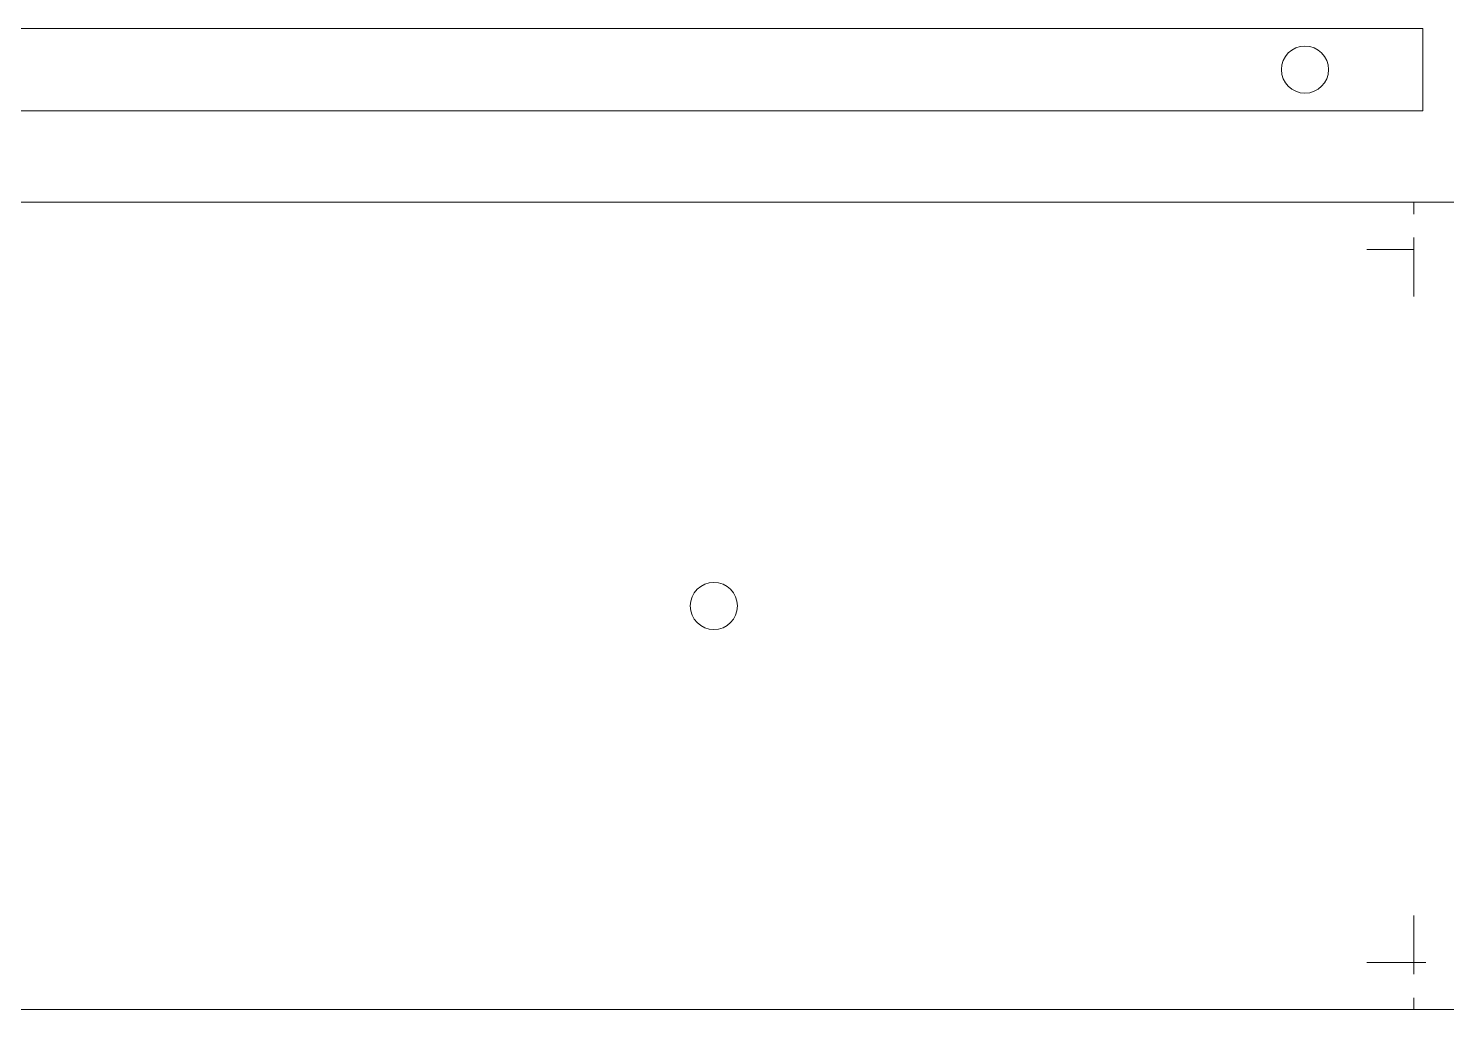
# Model space of a CAD drawing. Header units: millimetres. Extents: x -201 to 223, y -46 to -4.
# Drawn here: x 76.8 to 137, y -45.7 to -4.1 of the extents above; entities that cross this region are included whole.
import ezdxf

# ---------------------------------------------------------------- set-up
doc = ezdxf.new("R2010")
doc.units = ezdxf.units.MM
doc.header["$MEASUREMENT"] = 0
doc.layers.add('Layer 1', color=7, linetype='Continuous')

msp = doc.modelspace()

# ---------------------------------------------------------------- linework, layer by layer
at = {"layer": 'Layer 1', "color": 250, "lineweight": 20}
msp.add_ellipse((130.9633, -5.8085), major_axis=(0, 1), ratio=1, dxfattribs=at)
for points, knots in [([(17.9633, -7.5585), (17.9633, -7.5585), (15.9633, -7.5585), (15.9633, -7.5585), (15.9633, -7.5585), (15.9633, -7.5585), (15.9633, -4.0585), (15.9633, -4.0585), (15.9633, -4.0585), (15.9633, -4.0585), (135.9633, -4.0585), (135.9633, -4.0585), (135.9633, -4.0585), (135.9633, -4.0585), (135.9633, -7.5585), (135.9633, -7.5585), (135.9633, -7.5585), (135.9633, -7.5585), (133.9633, -7.5585), (133.9633, -7.5585)], [0, 0, 0, 0, 0.1666667, 0.1666667, 0.1666667, 0.1666667, 0.3333333, 0.3333333, 0.3333333, 0.3333333, 0.5, 0.5, 0.5, 0.5, 0.6666667, 0.6666667, 0.6666667, 0.6666667, 1, 1, 1, 1]), ([(133.5834, -11.4361), (133.5834, -11.4361), (135.5834, -11.4361), (135.5834, -11.4361), (135.5834, -11.4361), (135.5834, -11.4361), (135.5834, -11.9361), (135.5834, -11.9361)], [0, 0, 0, 0, 0.3333333, 0.3333333, 0.3333333, 0.3333333, 1, 1, 1, 1]), ([(135.5834, -11.9361), (135.5834, -11.9361), (135.5834, -11.4361), (135.5834, -11.4361), (135.5834, -11.4361), (135.5834, -11.4361), (137.8609, -11.4361), (137.8609, -11.4361), (137.8609, -11.4361), (137.8609, -11.4361), (138.6282, -11.4361), (138.6282, -11.4361), (138.6282, -11.4361), (138.6282, -11.4361), (140.5834, -11.4361), (140.5834, -11.4361), (140.5834, -11.4361), (140.5834, -11.4361), (140.5834, -11.9361), (140.5834, -11.9361)], [0, 0, 0, 0, 0.1666667, 0.1666667, 0.1666667, 0.1666667, 0.3333333, 0.3333333, 0.3333333, 0.3333333, 0.5, 0.5, 0.5, 0.5, 0.6666667, 0.6666667, 0.6666667, 0.6666667, 1, 1, 1, 1]), ([(135.5834, -12.9361), (135.5834, -12.9361), (135.5834, -13.4361), (135.5834, -13.4361), (135.5834, -13.4361), (135.5834, -13.4361), (133.5834, -13.4361), (133.5834, -13.4361)], [0, 0, 0, 0, 0.3333333, 0.3333333, 0.3333333, 0.3333333, 1, 1, 1, 1]), ([(135.5834, -15.4361), (135.5834, -15.4361), (135.5834, -13.4361), (135.5834, -13.4361), (135.5834, -13.4361), (135.5834, -13.4361), (133.5834, -13.4361), (133.5834, -13.4361)], [0, 0, 0, 0, 0.3333333, 0.3333333, 0.3333333, 0.3333333, 1, 1, 1, 1]), ([(135.5834, -15.4361), (135.5834, -15.4361), (135.5834, -13.4361), (135.5834, -13.4361), (135.5834, -13.4361), (135.5834, -13.4361), (133.5834, -13.4361), (133.5834, -13.4361)], [0, 0, 0, 0, 0.3333333, 0.3333333, 0.3333333, 0.3333333, 1, 1, 1, 1]), ([(105.8957, -27.5611), (105.3434, -27.5611), (104.8957, -28.0088), (104.8957, -28.5611), (104.8957, -28.5611), (104.8957, -29.1134), (105.3434, -29.5611), (105.8957, -29.5611), (105.8957, -29.5611), (106.448, -29.5611), (106.8957, -29.1134), (106.8957, -28.5611), (106.8957, -28.5611), (106.8957, -28.0088), (106.448, -27.5611), (105.8957, -27.5611)], [0, 0, 0, 0, 0.2, 0.2, 0.2, 0.2, 0.4, 0.4, 0.4, 0.4, 0.6, 0.6, 0.6, 0.6, 1, 1, 1, 1]), ([(105.8957, -27.5611), (105.3434, -27.5611), (104.8957, -28.0088), (104.8957, -28.5611), (104.8957, -28.5611), (104.8957, -29.1134), (105.3434, -29.5611), (105.8957, -29.5611), (105.8957, -29.5611), (106.448, -29.5611), (106.8957, -29.1134), (106.8957, -28.5611), (106.8957, -28.5611), (106.8957, -28.0088), (106.448, -27.5611), (105.8957, -27.5611)], [0, 0, 0, 0, 0.2, 0.2, 0.2, 0.2, 0.4, 0.4, 0.4, 0.4, 0.6, 0.6, 0.6, 0.6, 1, 1, 1, 1]), ([(105.8957, -27.5611), (105.3434, -27.5611), (104.8957, -28.0088), (104.8957, -28.5611), (104.8957, -28.5611), (104.8957, -29.1134), (105.3434, -29.5611), (105.8957, -29.5611), (105.8957, -29.5611), (106.448, -29.5611), (106.8957, -29.1134), (106.8957, -28.5611), (106.8957, -28.5611), (106.8957, -28.0088), (106.448, -27.5611), (105.8957, -27.5611)], [0, 0, 0, 0, 0.2, 0.2, 0.2, 0.2, 0.4, 0.4, 0.4, 0.4, 0.6, 0.6, 0.6, 0.6, 1, 1, 1, 1]), ([(105.8957, -27.5611), (105.3434, -27.5611), (104.8957, -28.0088), (104.8957, -28.5611), (104.8957, -28.5611), (104.8957, -29.1134), (105.3434, -29.5611), (105.8957, -29.5611), (105.8957, -29.5611), (106.448, -29.5611), (106.8957, -29.1134), (106.8957, -28.5611), (106.8957, -28.5611), (106.8957, -28.0088), (106.448, -27.5611), (105.8957, -27.5611)], [0, 0, 0, 0, 0.2, 0.2, 0.2, 0.2, 0.4, 0.4, 0.4, 0.4, 0.6, 0.6, 0.6, 0.6, 1, 1, 1, 1]), ([(105.8957, -27.5611), (105.3434, -27.5611), (104.8957, -28.0088), (104.8957, -28.5611), (104.8957, -28.5611), (104.8957, -29.1134), (105.3434, -29.5611), (105.8957, -29.5611), (105.8957, -29.5611), (106.448, -29.5611), (106.8957, -29.1134), (106.8957, -28.5611), (106.8957, -28.5611), (106.8957, -28.0088), (106.448, -27.5611), (105.8957, -27.5611)], [0, 0, 0, 0, 0.2, 0.2, 0.2, 0.2, 0.4, 0.4, 0.4, 0.4, 0.6, 0.6, 0.6, 0.6, 1, 1, 1, 1]), ([(105.8957, -27.5611), (105.3434, -27.5611), (104.8957, -28.0088), (104.8957, -28.5611), (104.8957, -28.5611), (104.8957, -29.1134), (105.3434, -29.5611), (105.8957, -29.5611), (105.8957, -29.5611), (106.448, -29.5611), (106.8957, -29.1134), (106.8957, -28.5611), (106.8957, -28.5611), (106.8957, -28.0088), (106.448, -27.5611), (105.8957, -27.5611)], [0, 0, 0, 0, 0.2, 0.2, 0.2, 0.2, 0.4, 0.4, 0.4, 0.4, 0.6, 0.6, 0.6, 0.6, 1, 1, 1, 1]), ([(105.8957, -27.5611), (105.3434, -27.5611), (104.8957, -28.0088), (104.8957, -28.5611), (104.8957, -28.5611), (104.8957, -29.1134), (105.3434, -29.5611), (105.8957, -29.5611), (105.8957, -29.5611), (106.448, -29.5611), (106.8957, -29.1134), (106.8957, -28.5611), (106.8957, -28.5611), (106.8957, -28.0088), (106.448, -27.5611), (105.8957, -27.5611)], [0, 0, 0, 0, 0.2, 0.2, 0.2, 0.2, 0.4, 0.4, 0.4, 0.4, 0.6, 0.6, 0.6, 0.6, 1, 1, 1, 1]), ([(105.8957, -27.5611), (105.3434, -27.5611), (104.8957, -28.0088), (104.8957, -28.5611), (104.8957, -28.5611), (104.8957, -29.1134), (105.3434, -29.5611), (105.8957, -29.5611), (105.8957, -29.5611), (106.448, -29.5611), (106.8957, -29.1134), (106.8957, -28.5611), (106.8957, -28.5611), (106.8957, -28.0088), (106.448, -27.5611), (105.8957, -27.5611)], [0, 0, 0, 0, 0.2, 0.2, 0.2, 0.2, 0.4, 0.4, 0.4, 0.4, 0.6, 0.6, 0.6, 0.6, 1, 1, 1, 1]), ([(105.8957, -27.5611), (105.3434, -27.5611), (104.8957, -28.0088), (104.8957, -28.5611), (104.8957, -28.5611), (104.8957, -29.1134), (105.3434, -29.5611), (105.8957, -29.5611), (105.8957, -29.5611), (106.448, -29.5611), (106.8957, -29.1134), (106.8957, -28.5611), (106.8957, -28.5611), (106.8957, -28.0088), (106.448, -27.5611), (105.8957, -27.5611)], [0, 0, 0, 0, 0.2, 0.2, 0.2, 0.2, 0.4, 0.4, 0.4, 0.4, 0.6, 0.6, 0.6, 0.6, 1, 1, 1, 1]), ([(105.8957, -27.5611), (105.3434, -27.5611), (104.8957, -28.0088), (104.8957, -28.5611), (104.8957, -28.5611), (104.8957, -29.1134), (105.3434, -29.5611), (105.8957, -29.5611), (105.8957, -29.5611), (106.448, -29.5611), (106.8957, -29.1134), (106.8957, -28.5611), (106.8957, -28.5611), (106.8957, -28.0088), (106.448, -27.5611), (105.8957, -27.5611)], [0, 0, 0, 0, 0.2, 0.2, 0.2, 0.2, 0.4, 0.4, 0.4, 0.4, 0.6, 0.6, 0.6, 0.6, 1, 1, 1, 1]), ([(105.8957, -27.5611), (105.3434, -27.5611), (104.8957, -28.0088), (104.8957, -28.5611), (104.8957, -28.5611), (104.8957, -29.1134), (105.3434, -29.5611), (105.8957, -29.5611), (105.8957, -29.5611), (106.448, -29.5611), (106.8957, -29.1134), (106.8957, -28.5611), (106.8957, -28.5611), (106.8957, -28.0088), (106.448, -27.5611), (105.8957, -27.5611)], [0, 0, 0, 0, 0.2, 0.2, 0.2, 0.2, 0.4, 0.4, 0.4, 0.4, 0.6, 0.6, 0.6, 0.6, 1, 1, 1, 1]), ([(105.8957, -27.5611), (105.3434, -27.5611), (104.8957, -28.0088), (104.8957, -28.5611), (104.8957, -28.5611), (104.8957, -29.1134), (105.3434, -29.5611), (105.8957, -29.5611), (105.8957, -29.5611), (106.448, -29.5611), (106.8957, -29.1134), (106.8957, -28.5611), (106.8957, -28.5611), (106.8957, -28.0088), (106.448, -27.5611), (105.8957, -27.5611)], [0, 0, 0, 0, 0.2, 0.2, 0.2, 0.2, 0.4, 0.4, 0.4, 0.4, 0.6, 0.6, 0.6, 0.6, 1, 1, 1, 1]), ([(105.8957, -27.5611), (105.3434, -27.5611), (104.8957, -28.0088), (104.8957, -28.5611), (104.8957, -28.5611), (104.8957, -29.1134), (105.3434, -29.5611), (105.8957, -29.5611), (105.8957, -29.5611), (106.448, -29.5611), (106.8957, -29.1134), (106.8957, -28.5611), (106.8957, -28.5611), (106.8957, -28.0088), (106.448, -27.5611), (105.8957, -27.5611)], [0, 0, 0, 0, 0.2, 0.2, 0.2, 0.2, 0.4, 0.4, 0.4, 0.4, 0.6, 0.6, 0.6, 0.6, 1, 1, 1, 1]), ([(105.8957, -27.5611), (105.3434, -27.5611), (104.8957, -28.0088), (104.8957, -28.5611), (104.8957, -28.5611), (104.8957, -29.1134), (105.3434, -29.5611), (105.8957, -29.5611), (105.8957, -29.5611), (106.448, -29.5611), (106.8957, -29.1134), (106.8957, -28.5611), (106.8957, -28.5611), (106.8957, -28.0088), (106.448, -27.5611), (105.8957, -27.5611)], [0, 0, 0, 0, 0.2, 0.2, 0.2, 0.2, 0.4, 0.4, 0.4, 0.4, 0.6, 0.6, 0.6, 0.6, 1, 1, 1, 1]), ([(105.8957, -27.5611), (105.3434, -27.5611), (104.8957, -28.0088), (104.8957, -28.5611), (104.8957, -28.5611), (104.8957, -29.1134), (105.3434, -29.5611), (105.8957, -29.5611), (105.8957, -29.5611), (106.448, -29.5611), (106.8957, -29.1134), (106.8957, -28.5611), (106.8957, -28.5611), (106.8957, -28.0088), (106.448, -27.5611), (105.8957, -27.5611)], [0, 0, 0, 0, 0.2, 0.2, 0.2, 0.2, 0.4, 0.4, 0.4, 0.4, 0.6, 0.6, 0.6, 0.6, 1, 1, 1, 1]), ([(105.8957, -27.5611), (105.3434, -27.5611), (104.8957, -28.0088), (104.8957, -28.5611), (104.8957, -28.5611), (104.8957, -29.1134), (105.3434, -29.5611), (105.8957, -29.5611), (105.8957, -29.5611), (106.448, -29.5611), (106.8957, -29.1134), (106.8957, -28.5611), (106.8957, -28.5611), (106.8957, -28.0088), (106.448, -27.5611), (105.8957, -27.5611)], [0, 0, 0, 0, 0.2, 0.2, 0.2, 0.2, 0.4, 0.4, 0.4, 0.4, 0.6, 0.6, 0.6, 0.6, 1, 1, 1, 1]), ([(105.8957, -27.5611), (105.3434, -27.5611), (104.8957, -28.0088), (104.8957, -28.5611), (104.8957, -28.5611), (104.8957, -29.1134), (105.3434, -29.5611), (105.8957, -29.5611), (105.8957, -29.5611), (106.448, -29.5611), (106.8957, -29.1134), (106.8957, -28.5611), (106.8957, -28.5611), (106.8957, -28.0088), (106.448, -27.5611), (105.8957, -27.5611)], [0, 0, 0, 0, 0.2, 0.2, 0.2, 0.2, 0.4, 0.4, 0.4, 0.4, 0.6, 0.6, 0.6, 0.6, 1, 1, 1, 1]), ([(105.8957, -27.5611), (105.3434, -27.5611), (104.8957, -28.0088), (104.8957, -28.5611), (104.8957, -28.5611), (104.8957, -29.1134), (105.3434, -29.5611), (105.8957, -29.5611), (105.8957, -29.5611), (106.448, -29.5611), (106.8957, -29.1134), (106.8957, -28.5611), (106.8957, -28.5611), (106.8957, -28.0088), (106.448, -27.5611), (105.8957, -27.5611)], [0, 0, 0, 0, 0.2, 0.2, 0.2, 0.2, 0.4, 0.4, 0.4, 0.4, 0.6, 0.6, 0.6, 0.6, 1, 1, 1, 1]), ([(105.8957, -27.5611), (105.3434, -27.5611), (104.8957, -28.0088), (104.8957, -28.5611), (104.8957, -28.5611), (104.8957, -29.1134), (105.3434, -29.5611), (105.8957, -29.5611), (105.8957, -29.5611), (106.448, -29.5611), (106.8957, -29.1134), (106.8957, -28.5611), (106.8957, -28.5611), (106.8957, -28.0088), (106.448, -27.5611), (105.8957, -27.5611)], [0, 0, 0, 0, 0.2, 0.2, 0.2, 0.2, 0.4, 0.4, 0.4, 0.4, 0.6, 0.6, 0.6, 0.6, 1, 1, 1, 1]), ([(105.8957, -27.5611), (105.3434, -27.5611), (104.8957, -28.0088), (104.8957, -28.5611), (104.8957, -28.5611), (104.8957, -29.1134), (105.3434, -29.5611), (105.8957, -29.5611), (105.8957, -29.5611), (106.448, -29.5611), (106.8957, -29.1134), (106.8957, -28.5611), (106.8957, -28.5611), (106.8957, -28.0088), (106.448, -27.5611), (105.8957, -27.5611)], [0, 0, 0, 0, 0.2, 0.2, 0.2, 0.2, 0.4, 0.4, 0.4, 0.4, 0.6, 0.6, 0.6, 0.6, 1, 1, 1, 1]), ([(105.8957, -27.5611), (105.3434, -27.5611), (104.8957, -28.0088), (104.8957, -28.5611), (104.8957, -28.5611), (104.8957, -29.1134), (105.3434, -29.5611), (105.8957, -29.5611), (105.8957, -29.5611), (106.448, -29.5611), (106.8957, -29.1134), (106.8957, -28.5611), (106.8957, -28.5611), (106.8957, -28.0088), (106.448, -27.5611), (105.8957, -27.5611)], [0, 0, 0, 0, 0.2, 0.2, 0.2, 0.2, 0.4, 0.4, 0.4, 0.4, 0.6, 0.6, 0.6, 0.6, 1, 1, 1, 1]), ([(105.8957, -27.5611), (105.3434, -27.5611), (104.8957, -28.0088), (104.8957, -28.5611), (104.8957, -28.5611), (104.8957, -29.1134), (105.3434, -29.5611), (105.8957, -29.5611), (105.8957, -29.5611), (106.448, -29.5611), (106.8957, -29.1134), (106.8957, -28.5611), (106.8957, -28.5611), (106.8957, -28.0088), (106.448, -27.5611), (105.8957, -27.5611)], [0, 0, 0, 0, 0.2, 0.2, 0.2, 0.2, 0.4, 0.4, 0.4, 0.4, 0.6, 0.6, 0.6, 0.6, 1, 1, 1, 1]), ([(105.8957, -27.5611), (105.3434, -27.5611), (104.8957, -28.0088), (104.8957, -28.5611), (104.8957, -28.5611), (104.8957, -29.1134), (105.3434, -29.5611), (105.8957, -29.5611), (105.8957, -29.5611), (106.448, -29.5611), (106.8957, -29.1134), (106.8957, -28.5611), (106.8957, -28.5611), (106.8957, -28.0088), (106.448, -27.5611), (105.8957, -27.5611)], [0, 0, 0, 0, 0.2, 0.2, 0.2, 0.2, 0.4, 0.4, 0.4, 0.4, 0.6, 0.6, 0.6, 0.6, 1, 1, 1, 1]), ([(105.8957, -27.5611), (105.3434, -27.5611), (104.8957, -28.0088), (104.8957, -28.5611), (104.8957, -28.5611), (104.8957, -29.1134), (105.3434, -29.5611), (105.8957, -29.5611), (105.8957, -29.5611), (106.448, -29.5611), (106.8957, -29.1134), (106.8957, -28.5611), (106.8957, -28.5611), (106.8957, -28.0088), (106.448, -27.5611), (105.8957, -27.5611)], [0, 0, 0, 0, 0.2, 0.2, 0.2, 0.2, 0.4, 0.4, 0.4, 0.4, 0.6, 0.6, 0.6, 0.6, 1, 1, 1, 1]), ([(105.8957, -27.5611), (105.3434, -27.5611), (104.8957, -28.0088), (104.8957, -28.5611), (104.8957, -28.5611), (104.8957, -29.1134), (105.3434, -29.5611), (105.8957, -29.5611), (105.8957, -29.5611), (106.448, -29.5611), (106.8957, -29.1134), (106.8957, -28.5611), (106.8957, -28.5611), (106.8957, -28.0088), (106.448, -27.5611), (105.8957, -27.5611)], [0, 0, 0, 0, 0.2, 0.2, 0.2, 0.2, 0.4, 0.4, 0.4, 0.4, 0.6, 0.6, 0.6, 0.6, 1, 1, 1, 1]), ([(105.8957, -27.5611), (105.3434, -27.5611), (104.8957, -28.0088), (104.8957, -28.5611), (104.8957, -28.5611), (104.8957, -29.1134), (105.3434, -29.5611), (105.8957, -29.5611), (105.8957, -29.5611), (106.448, -29.5611), (106.8957, -29.1134), (106.8957, -28.5611), (106.8957, -28.5611), (106.8957, -28.0088), (106.448, -27.5611), (105.8957, -27.5611)], [0, 0, 0, 0, 0.2, 0.2, 0.2, 0.2, 0.4, 0.4, 0.4, 0.4, 0.6, 0.6, 0.6, 0.6, 1, 1, 1, 1]), ([(105.8957, -27.5611), (105.3434, -27.5611), (104.8957, -28.0088), (104.8957, -28.5611), (104.8957, -28.5611), (104.8957, -29.1134), (105.3434, -29.5611), (105.8957, -29.5611), (105.8957, -29.5611), (106.448, -29.5611), (106.8957, -29.1134), (106.8957, -28.5611), (106.8957, -28.5611), (106.8957, -28.0088), (106.448, -27.5611), (105.8957, -27.5611)], [0, 0, 0, 0, 0.2, 0.2, 0.2, 0.2, 0.4, 0.4, 0.4, 0.4, 0.6, 0.6, 0.6, 0.6, 1, 1, 1, 1]), ([(105.8957, -27.5611), (105.3434, -27.5611), (104.8957, -28.0088), (104.8957, -28.5611), (104.8957, -28.5611), (104.8957, -29.1134), (105.3434, -29.5611), (105.8957, -29.5611), (105.8957, -29.5611), (106.448, -29.5611), (106.8957, -29.1134), (106.8957, -28.5611), (106.8957, -28.5611), (106.8957, -28.0088), (106.448, -27.5611), (105.8957, -27.5611)], [0, 0, 0, 0, 0.2, 0.2, 0.2, 0.2, 0.4, 0.4, 0.4, 0.4, 0.6, 0.6, 0.6, 0.6, 1, 1, 1, 1]), ([(105.8957, -27.5611), (105.3434, -27.5611), (104.8957, -28.0088), (104.8957, -28.5611), (104.8957, -28.5611), (104.8957, -29.1134), (105.3434, -29.5611), (105.8957, -29.5611), (105.8957, -29.5611), (106.448, -29.5611), (106.8957, -29.1134), (106.8957, -28.5611), (106.8957, -28.5611), (106.8957, -28.0088), (106.448, -27.5611), (105.8957, -27.5611)], [0, 0, 0, 0, 0.2, 0.2, 0.2, 0.2, 0.4, 0.4, 0.4, 0.4, 0.6, 0.6, 0.6, 0.6, 1, 1, 1, 1]), ([(105.8957, -27.5611), (105.3434, -27.5611), (104.8957, -28.0088), (104.8957, -28.5611), (104.8957, -28.5611), (104.8957, -29.1134), (105.3434, -29.5611), (105.8957, -29.5611), (105.8957, -29.5611), (106.448, -29.5611), (106.8957, -29.1134), (106.8957, -28.5611), (106.8957, -28.5611), (106.8957, -28.0088), (106.448, -27.5611), (105.8957, -27.5611)], [0, 0, 0, 0, 0.2, 0.2, 0.2, 0.2, 0.4, 0.4, 0.4, 0.4, 0.6, 0.6, 0.6, 0.6, 1, 1, 1, 1]), ([(105.8957, -27.5611), (105.3434, -27.5611), (104.8957, -28.0088), (104.8957, -28.5611), (104.8957, -28.5611), (104.8957, -29.1134), (105.3434, -29.5611), (105.8957, -29.5611), (105.8957, -29.5611), (106.448, -29.5611), (106.8957, -29.1134), (106.8957, -28.5611), (106.8957, -28.5611), (106.8957, -28.0088), (106.448, -27.5611), (105.8957, -27.5611)], [0, 0, 0, 0, 0.2, 0.2, 0.2, 0.2, 0.4, 0.4, 0.4, 0.4, 0.6, 0.6, 0.6, 0.6, 1, 1, 1, 1]), ([(105.8957, -27.5611), (105.3434, -27.5611), (104.8957, -28.0088), (104.8957, -28.5611), (104.8957, -28.5611), (104.8957, -29.1134), (105.3434, -29.5611), (105.8957, -29.5611), (105.8957, -29.5611), (106.448, -29.5611), (106.8957, -29.1134), (106.8957, -28.5611), (106.8957, -28.5611), (106.8957, -28.0088), (106.448, -27.5611), (105.8957, -27.5611)], [0, 0, 0, 0, 0.2, 0.2, 0.2, 0.2, 0.4, 0.4, 0.4, 0.4, 0.6, 0.6, 0.6, 0.6, 1, 1, 1, 1]), ([(105.8957, -27.5611), (105.3434, -27.5611), (104.8957, -28.0088), (104.8957, -28.5611), (104.8957, -28.5611), (104.8957, -29.1134), (105.3434, -29.5611), (105.8957, -29.5611), (105.8957, -29.5611), (106.448, -29.5611), (106.8957, -29.1134), (106.8957, -28.5611), (106.8957, -28.5611), (106.8957, -28.0088), (106.448, -27.5611), (105.8957, -27.5611)], [0, 0, 0, 0, 0.2, 0.2, 0.2, 0.2, 0.4, 0.4, 0.4, 0.4, 0.6, 0.6, 0.6, 0.6, 1, 1, 1, 1]), ([(105.8957, -27.5611), (105.3434, -27.5611), (104.8957, -28.0088), (104.8957, -28.5611), (104.8957, -28.5611), (104.8957, -29.1134), (105.3434, -29.5611), (105.8957, -29.5611), (105.8957, -29.5611), (106.448, -29.5611), (106.8957, -29.1134), (106.8957, -28.5611), (106.8957, -28.5611), (106.8957, -28.0088), (106.448, -27.5611), (105.8957, -27.5611)], [0, 0, 0, 0, 0.2, 0.2, 0.2, 0.2, 0.4, 0.4, 0.4, 0.4, 0.6, 0.6, 0.6, 0.6, 1, 1, 1, 1]), ([(105.8957, -27.5611), (105.3434, -27.5611), (104.8957, -28.0088), (104.8957, -28.5611), (104.8957, -28.5611), (104.8957, -29.1134), (105.3434, -29.5611), (105.8957, -29.5611), (105.8957, -29.5611), (106.448, -29.5611), (106.8957, -29.1134), (106.8957, -28.5611), (106.8957, -28.5611), (106.8957, -28.0088), (106.448, -27.5611), (105.8957, -27.5611)], [0, 0, 0, 0, 0.2, 0.2, 0.2, 0.2, 0.4, 0.4, 0.4, 0.4, 0.6, 0.6, 0.6, 0.6, 1, 1, 1, 1]), ([(105.8957, -27.5611), (105.3434, -27.5611), (104.8957, -28.0088), (104.8957, -28.5611), (104.8957, -28.5611), (104.8957, -29.1134), (105.3434, -29.5611), (105.8957, -29.5611), (105.8957, -29.5611), (106.448, -29.5611), (106.8957, -29.1134), (106.8957, -28.5611), (106.8957, -28.5611), (106.8957, -28.0088), (106.448, -27.5611), (105.8957, -27.5611)], [0, 0, 0, 0, 0.2, 0.2, 0.2, 0.2, 0.4, 0.4, 0.4, 0.4, 0.6, 0.6, 0.6, 0.6, 1, 1, 1, 1]), ([(105.8957, -27.5611), (105.3434, -27.5611), (104.8957, -28.0088), (104.8957, -28.5611), (104.8957, -28.5611), (104.8957, -29.1134), (105.3434, -29.5611), (105.8957, -29.5611), (105.8957, -29.5611), (106.448, -29.5611), (106.8957, -29.1134), (106.8957, -28.5611), (106.8957, -28.5611), (106.8957, -28.0088), (106.448, -27.5611), (105.8957, -27.5611)], [0, 0, 0, 0, 0.2, 0.2, 0.2, 0.2, 0.4, 0.4, 0.4, 0.4, 0.6, 0.6, 0.6, 0.6, 1, 1, 1, 1]), ([(105.8957, -27.5611), (105.3434, -27.5611), (104.8957, -28.0088), (104.8957, -28.5611), (104.8957, -28.5611), (104.8957, -29.1134), (105.3434, -29.5611), (105.8957, -29.5611), (105.8957, -29.5611), (106.448, -29.5611), (106.8957, -29.1134), (106.8957, -28.5611), (106.8957, -28.5611), (106.8957, -28.0088), (106.448, -27.5611), (105.8957, -27.5611)], [0, 0, 0, 0, 0.2, 0.2, 0.2, 0.2, 0.4, 0.4, 0.4, 0.4, 0.6, 0.6, 0.6, 0.6, 1, 1, 1, 1]), ([(105.8957, -27.5611), (105.3434, -27.5611), (104.8957, -28.0088), (104.8957, -28.5611), (104.8957, -28.5611), (104.8957, -29.1134), (105.3434, -29.5611), (105.8957, -29.5611), (105.8957, -29.5611), (106.448, -29.5611), (106.8957, -29.1134), (106.8957, -28.5611), (106.8957, -28.5611), (106.8957, -28.0088), (106.448, -27.5611), (105.8957, -27.5611)], [0, 0, 0, 0, 0.2, 0.2, 0.2, 0.2, 0.4, 0.4, 0.4, 0.4, 0.6, 0.6, 0.6, 0.6, 1, 1, 1, 1]), ([(105.8957, -27.5611), (105.3434, -27.5611), (104.8957, -28.0088), (104.8957, -28.5611), (104.8957, -28.5611), (104.8957, -29.1134), (105.3434, -29.5611), (105.8957, -29.5611), (105.8957, -29.5611), (106.448, -29.5611), (106.8957, -29.1134), (106.8957, -28.5611), (106.8957, -28.5611), (106.8957, -28.0088), (106.448, -27.5611), (105.8957, -27.5611)], [0, 0, 0, 0, 0.2, 0.2, 0.2, 0.2, 0.4, 0.4, 0.4, 0.4, 0.6, 0.6, 0.6, 0.6, 1, 1, 1, 1]), ([(105.8957, -27.5611), (105.3434, -27.5611), (104.8957, -28.0088), (104.8957, -28.5611), (104.8957, -28.5611), (104.8957, -29.1134), (105.3434, -29.5611), (105.8957, -29.5611), (105.8957, -29.5611), (106.448, -29.5611), (106.8957, -29.1134), (106.8957, -28.5611), (106.8957, -28.5611), (106.8957, -28.0088), (106.448, -27.5611), (105.8957, -27.5611)], [0, 0, 0, 0, 0.2, 0.2, 0.2, 0.2, 0.4, 0.4, 0.4, 0.4, 0.6, 0.6, 0.6, 0.6, 1, 1, 1, 1]), ([(105.8957, -27.5611), (105.3434, -27.5611), (104.8957, -28.0088), (104.8957, -28.5611), (104.8957, -28.5611), (104.8957, -29.1134), (105.3434, -29.5611), (105.8957, -29.5611), (105.8957, -29.5611), (106.448, -29.5611), (106.8957, -29.1134), (106.8957, -28.5611), (106.8957, -28.5611), (106.8957, -28.0088), (106.448, -27.5611), (105.8957, -27.5611)], [0, 0, 0, 0, 0.2, 0.2, 0.2, 0.2, 0.4, 0.4, 0.4, 0.4, 0.6, 0.6, 0.6, 0.6, 1, 1, 1, 1]), ([(133.5834, -43.6861), (133.5834, -43.6861), (135.5834, -43.6861), (135.5834, -43.6861), (135.5834, -43.6861), (135.5834, -43.6861), (135.5834, -41.6861), (135.5834, -41.6861)], [0, 0, 0, 0, 0.3333333, 0.3333333, 0.3333333, 0.3333333, 1, 1, 1, 1]), ([(133.5834, -43.6861), (133.5834, -43.6861), (135.5834, -43.6861), (135.5834, -43.6861), (135.5834, -43.6861), (135.5834, -43.6861), (135.5834, -41.6861), (135.5834, -41.6861)], [0, 0, 0, 0, 0.3333333, 0.3333333, 0.3333333, 0.3333333, 1, 1, 1, 1]), ([(136.0834, -43.6861), (136.0834, -43.6861), (135.5834, -43.6861), (135.5834, -43.6861), (135.5834, -43.6861), (135.5834, -43.6861), (135.5834, -41.6861), (135.5834, -41.6861)], [0, 0, 0, 0, 0.3333333, 0.3333333, 0.3333333, 0.3333333, 1, 1, 1, 1]), ([(135.5834, -44.1861), (135.5834, -44.1861), (135.5834, -43.6861), (135.5834, -43.6861), (135.5834, -43.6861), (135.5834, -43.6861), (136.0834, -43.6861), (136.0834, -43.6861)], [0, 0, 0, 0, 0.3333333, 0.3333333, 0.3333333, 0.3333333, 1, 1, 1, 1]), ([(140.5834, -45.1861), (140.5834, -45.1861), (140.5834, -45.6861), (140.5834, -45.6861), (140.5834, -45.6861), (140.5834, -45.6861), (135.5834, -45.6861), (135.5834, -45.6861), (135.5834, -45.6861), (135.5834, -45.6861), (135.5834, -45.1861), (135.5834, -45.1861)], [0, 0, 0, 0, 0.25, 0.25, 0.25, 0.25, 0.5, 0.5, 0.5, 0.5, 1, 1, 1, 1])]:
    msp.add_open_spline(points, degree=3, knots=knots, dxfattribs=at)
for points in [[(17.9633, -7.5585), (17.9633, -7.5585), (134.9633, -7.5585), (134.9633, -7.5585)], [(17.5834, -11.4361), (17.5834, -11.4361), (133.5834, -11.4361), (133.5834, -11.4361)], [(135.5834, -11.4361), (135.5834, -11.4361), (135.5834, -11.9361), (135.5834, -11.9361)], [(135.5834, -11.4361), (135.5834, -11.4361), (135.5834, -11.9361), (135.5834, -11.9361)], [(135.5834, -13.4361), (135.5834, -13.4361), (135.5834, -12.9361), (135.5834, -12.9361)], [(135.5834, -15.4361), (135.5834, -15.4361), (135.5834, -13.4361), (135.5834, -13.4361)], [(105.8957, -27.5611), (105.8957, -27.5611), (105.8957, -27.5611), (105.8957, -27.5611)], [(105.8957, -27.5611), (105.8957, -27.5611), (105.8957, -27.5611), (105.8957, -27.5611)], [(105.8957, -27.5611), (105.8957, -27.5611), (105.8957, -27.5611), (105.8957, -27.5611)], [(105.8957, -27.5611), (105.8957, -27.5611), (105.8957, -27.5611), (105.8957, -27.5611)], [(104.8957, -28.5611), (104.8957, -28.5611), (104.8957, -28.5611), (104.8957, -28.5611)], [(104.8957, -28.5611), (104.8957, -28.5611), (104.8957, -28.5611), (104.8957, -28.5611)], [(106.8957, -28.5611), (106.8957, -28.5611), (106.8957, -28.5611), (106.8957, -28.5611)], [(106.8957, -28.5611), (106.8957, -28.5611), (106.8957, -28.5611), (106.8957, -28.5611)], [(105.8957, -29.5611), (105.8957, -29.5611), (105.8957, -29.5611), (105.8957, -29.5611)], [(105.8957, -29.5611), (105.8957, -29.5611), (105.8957, -29.5611), (105.8957, -29.5611)], [(135.5834, -43.6861), (135.5834, -43.6861), (135.5834, -41.6861), (135.5834, -41.6861)], [(133.5834, -43.6861), (133.5834, -43.6861), (135.5834, -43.6861), (135.5834, -43.6861)], [(135.5834, -43.6861), (135.5834, -43.6861), (136.0834, -43.6861), (136.0834, -43.6861)], [(135.5834, -43.6861), (135.5834, -43.6861), (135.5834, -44.1861), (135.5834, -44.1861)], [(15.5834, -45.6861), (15.5834, -45.6861), (135.5834, -45.6861), (135.5834, -45.6861)], [(135.5834, -45.1861), (135.5834, -45.1861), (135.5834, -45.6861), (135.5834, -45.6861)]]:
    msp.add_open_spline(points, degree=3, dxfattribs=at)

doc.saveas('drawing.dxf')
